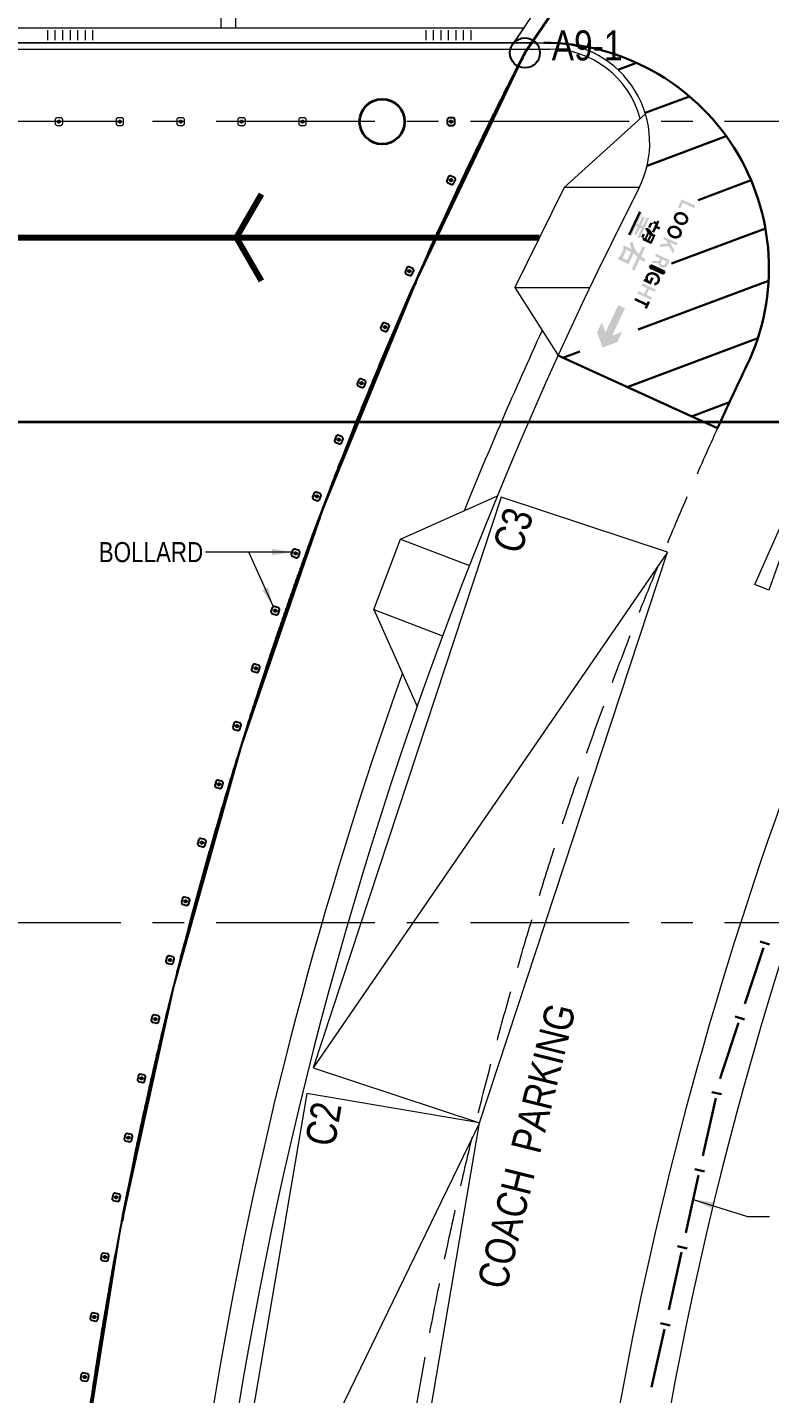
# Model space of a CAD drawing. Header units: millimetres. Extents: x 833576263 to 1668046980, y 817519639 to 1636103653.
# Drawn here: x 834107050 to 834121883, y 818050524 to 818077810 of the extents above; entities that cross this region are included whole.
import ezdxf

# ---------------------------------------------------------------- set-up
doc = ezdxf.new("R2010")
doc.units = ezdxf.units.MM
doc.header["$LTSCALE"] = 100
doc.header["$MEASUREMENT"] = 0
for name, pattern in [('R_LINE_SEC$0$CENTER', [50.8, 31.75, -6.35, 6.35, -6.35]), ('R_P_Grid$0$CENTER', [50.8, 31.75, -6.35, 6.35, -6.35]), ('R_P_LG$0$HIDDEN', [9.525, 6.35, -3.175]), ('R_ROAD MARK$0$DASHED', [0.75, 0.5, -0.25])]:
    doc.linetypes.add(name, pattern=pattern)
doc.layers.get('Defpoints').update_dxf_attribs({"color": 170})
for name, color, linetype in [('R_LINE_SEC$0$M-REFE', 3, 'Continuous'), ('R_P_LG$0$RDA0625', 7, 'R_P_LG$0$HIDDEN'), ('R_P_LG$0$S-LIT', 7, 'Continuous'), ('X-REF', 7, 'Continuous')]:
    doc.layers.add(name, color=color, linetype=linetype)
doc.layers.add('R_P_Grid$0$Defpoints-1', color=5, linetype='Continuous', plot=False)
for name, color, linetype, lineweight in [('R_P_Grid$0$RDA0251-LG', 6, 'R_P_Grid$0$CENTER', 18), ('R_P_Grid$0$RDA9101_21A', 2, 'R_P_Grid$0$CENTER', 35), ('R_P_Grid$0$RDA9101_C', 2, 'R_P_Grid$0$CENTER', 35), ('R_P_Grid$0$RDA9101_P46A', 2, 'R_P_Grid$0$CENTER', 35), ('R_P_Grid$0$RDA9102', 1, 'Continuous', 25), ('R_P_LG$0$4-LINE', 7, 'Continuous', 9), ('R_P_LG$0$R_road mark_dwg', 7, 'Continuous', 13), ('R_P_LG$0$RDA04011', 4, 'Continuous', 25), ('R_P_LG$0$RDA04031', 3, 'Continuous', 25), ('R_P_LG$0$RDA0624', 7, 'Continuous', 13), ('R_P_LG$0$RDA2301', 7, 'Continuous', 18), ('R_P_LG$0$RDA2804S', 2, 'Continuous', 35), ('R_P_LG$0$RDA4701', 7, 'Continuous', 18), ('R_P_LG$0$RDA7201', 4, 'Continuous', 25), ('R_P_LG$0$RDA8301', 7, 'Continuous', 18), ('R_ROAD MARK$0$OAP832', 7, 'Continuous', 30), ('R_ROAD MARK$0$RDA8301', 1, 'Continuous', 18)]:
    doc.layers.add(name, color=color, linetype=linetype, lineweight=lineweight)
doc.styles.add('R_P_Grid$0$ARIAL', font='arial.ttf', dxfattribs={"width": 0.8})
doc.styles.add('R_P_LG$0$Arial', font='arial.ttf', dxfattribs={"width": 0.8})
doc.styles.add('R_P_LG$0$romans', font='arial.ttf', dxfattribs={"width": 0.8})
doc.dimstyles.new('R_P_LG$0$M_200LA', dxfattribs={"dimscale": 200, "dimtxt": 2.5, "dimasz": 2, "dimexe": 0.8, "dimexo": 0, "dimgap": 0.75, "dimtad": 1, "dimdec": 0, "dimrnd": 1, "dimzin": 12, "dimdsep": 46, "dimtxsty": 'R_P_LG$0$romans', "dimcen": 2, "dimdle": 1, "dimclrd": 7, "dimclre": 7, "dimclrt": 4, "dimaunit": 1, "dimadec": 3, "dimazin": 0, "dimtfac": 1, "dimtdec": 0, "dimtix": 1, "dimtmove": 2, "dimatfit": 3, "dimfxl": 1, "dimtolj": 1, "dimlwd": 18, "dimlwe": 18, "dimarcsym": 0})

# ---------------------------------------------------------------- blocks, each defined once
blk = doc.blocks.new('R_P_Grid')
at = {"layer": 'R_P_Grid$0$Defpoints-1'}
blk.add_lwpolyline([(834116993, 818077298.7), (834126573.4, 818091401.7), (834130474, 818097143.7), (834143758.4, 818116699.7), (833974486.8, 818116699.7, 0.0534924), (833969964, 818084413.7), (833969890, 818040226.7), (833984641, 818026700), (834067586.5, 818026987.1), (834108001, 818027127, -0.1498646)], format="xyb", close=True, dxfattribs=at)
at = {"layer": 'R_P_Grid$0$RDA0251-LG'}
for p, q in [((834144477.3, 818075926.7), (834072885.2, 818075926.7)), ((834144477.3, 818059926.7), (834072885.2, 818059926.7))]:
    blk.add_line(p, q, dxfattribs=at)
at = {"layer": 'R_P_Grid$0$RDA9101_21A'}
blk.add_lwpolyline([(834116993, 818077298.7), (834130474, 818097143.7), (834143758.4, 818116699.7), (833974486.8, 818116699.7, 0.0534924), (833969964, 818084413.7), (833969890, 818040226.7), (833984641, 818026700), (834067586.5, 818026987.1), (834108001, 818027127, -0.1498646)], format="xyb", close=True, dxfattribs=at)
at = {"layer": 'R_P_Grid$0$RDA9101_C'}
blk.add_lwpolyline([(834140385.3, 818075952.8, 0.0101671), (834148574.8, 818086679.7), (834152054.3, 818091401.7), (834126573.4, 818091401.7), (834116993, 818077298.7, 0.1498646), (834108001, 818027127, 0.0015503), (834108067.3, 818026592), (834116041.6, 818026592, 0.1409814), (834127866.4, 818029993.7, -0.0414667), (834127519.8, 818039801.5, -0.1476229)], format="xyb", close=True, dxfattribs=at)
at = {"layer": 'R_P_Grid$0$RDA9101_P46A'}
blk.add_lwpolyline([(834116993, 818077298.7), (834130474, 818097143.7), (834143758.4, 818116699.7), (833974486.8, 818116699.7, 0.0534924), (833969964, 818084413.7), (833969890, 818040226.7), (833969957.4, 818008440.1, 0.0555536), (834021539.8, 818015825.8, -0.0332765), (834067877.4, 818024578), (834068728.4, 818017529.2, 0.0161813), (834046498.6, 818014112.4, 0.1579728), (834065282.7, 817978992.6, 0.1381183), (834075161, 817973700.8, 0.0719948), (834091040.6, 817972530.6, 0.0723741), (834117284.3, 817982913.2, -0.0170396), (834113742.4, 817988285.2), (834114198.4, 817992921.6, 0.1458816), (834113708.6, 817995445.6, -0.0365185), (834108440.4, 818007620.1, -0.1997282), (834109168.7, 818019975.9, -0.0208452), (834108001, 818027127, -0.1498646)], format="xyb", close=True, dxfattribs=at)
at = {"layer": 'R_P_Grid$0$RDA9102'}
blk.add_circle((834116993, 818077298.7), 300, dxfattribs=at)
at = {"layer": 'R_P_Grid$0$RDA9102', "style": 'R_P_Grid$0$ARIAL', "width": 0.8}
blk.add_text('A9-1', height=600, rotation=0, dxfattribs=at).set_placement((834117527.3, 818077148.2))
blk = doc.blocks.new('R_site')
at = {"layer": 'Defpoints'}
blk.add_lwpolyline([(834176136, 818164363), (834130474, 818097144), (834116993, 818077299), (834114839, 818072797), (834112948, 818068179), (834111324, 818063460), (834109974, 818058655), (834108902, 818053781), (834108111, 818048853), (834107605, 818043888), (834107384, 818038902), (834107449, 818033912), (834107801, 818028934)], dxfattribs=at)
at = {"layer": 'Defpoints', "flags": 128}
blk.add_lwpolyline([(834176136, 818164363), (834130474, 818097144), (834116993, 818077299), (834114839, 818072797), (834112948, 818068179), (834111324, 818063460), (834109974, 818058655), (834108902, 818053781), (834108111, 818048853), (834107605, 818043888), (834107384, 818038902), (834107449, 818033912), (834107801, 818028934), (834108000, 818027127), (833984641, 818026700), (833969890, 818040227), (833969928, 818062443), (833969964, 818084414), (833970930, 818097534), (833973343, 818111639), (833977020, 818125729), (833981574, 818138095)], dxfattribs=at)
blk = doc.blocks.new('R_P_LG$0$PS-12000x3500')
at = {"layer": 'R_P_LG$0$RDA8301'}
blk.add_line((3500, 12000), (0, 0), dxfattribs=at)
blk.add_lwpolyline([(0, 0), (3500, 0), (3500, 12000), (0, 12000)], close=True, dxfattribs=at)
blk = doc.blocks.new('R_P_LG$0$robust bollard')
at = {"ltscale": 0.25}
blk.add_lwpolyline([(-75, 45), (-75, -45, 0.414214), (-60, -60, 0.414214), (-45, -75), (45, -75, 0.414214), (60, -60, 0.414214), (75, -45), (75, 45, 0.414214), (60, 60, 0.414214), (45, 75), (-45, 75, 0.414214), (-60, 60, 0.414214)], format="xyb", close=True, dxfattribs=at)
at = {"layer": 'Defpoints', "linetype": 'R_P_LG$0$HIDDEN', "ltscale": 0.25}
blk.add_circle((0, 0), 25, dxfattribs=at)
blk = doc.blocks.new('R_P_LG$0$A$C230B3BA6')
at = {"layer": 'R_P_LG$0$S-LIT'}
blk.add_blockref('R_P_LG$0$robust bollard', (834115517, 818075927), dxfattribs=at)
for p, rotation in [((834115517, 818074757), 334.6859519172635), ((834114684, 818072939), 246.8387816758446), ((834114197, 818071823), 246.8387816758446), ((834113727, 818070703), 247.637545199686), ((834113273, 818069576), 248.4363087235274), ((834112834, 818068443), 249.2350722473688), ((834112411, 818067304), 250.0338357712102), ((834112005, 818066160), 250.8325992950516), ((834111614, 818065009), 251.631362818893), ((834111239, 818063854), 252.4301263427344), ((834110880, 818062693), 253.2288898665758), ((834110538, 818061528), 254.0276533904172), ((834110212, 818060357), 254.8264169142586), ((834109902, 818059183), 255.6251804381), ((834109609, 818058004), 256.4239439619414), ((834109332, 818056821), 257.2227074857828), ((834109071, 818055635), 258.0214710096242), ((834108828, 818054445), 258.8202345334656), ((834108600, 818053251), 259.618998057307), ((834108390, 818052055), 260.4177615811484), ((834108196, 818050856), 261.2165251049897)]:
    blk.add_blockref('R_P_LG$0$robust bollard', p, dxfattribs=dict(at, rotation=rotation))
blk = doc.blocks.new('*U601')
at = {"layer": 'R_P_LG$0$4-LINE'}
blk.add_blockref('R_P_LG$0$robust bollard', (0, 0), dxfattribs=at)
blk = doc.blocks.new('*U602')
at = {"layer": 'R_P_LG$0$S-LIT', "color": 0, "linetype": 'ByBlock', "lineweight": -2, "transparency": 16777216}
for p in [(0, 0), (0, -1162.5), (0, -2325), (0, -3487.5), (0, -4650)]:
    blk.add_blockref('*U601', p, dxfattribs=at)
blk = doc.blocks.new('*U603')
at = {"layer": 'R_P_LG$0$4-LINE'}
blk.add_blockref('R_P_LG$0$robust bollard', (0, 0), dxfattribs=at)
blk = doc.blocks.new('*U604')
at = {"layer": 'R_P_LG$0$S-LIT', "color": 0, "linetype": 'ByBlock', "lineweight": -2, "transparency": 16777216}
for p in [(0, 0), (1217, 0), (2433, 0), (3650, 0), (4867, 0)]:
    blk.add_blockref('*U603', p, dxfattribs=at)
blk = doc.blocks.new('R_P_LG$0$A$C359F3E20')
at = {"layer": 'R_P_LG$0$S-LIT'}
for name, p in [('*U604', (834107682, 818075927)), ('*U602', (834104950, 818074927))]:
    blk.add_blockref(name, p, dxfattribs=at)
blk = doc.blocks.new('R_LINE_SEC')
at = {"layer": 'R_LINE_SEC$0$M-REFE', "linetype": 'R_LINE_SEC$0$CENTER', "const_width": 50}
blk.add_lwpolyline([(834132280, 818069927), (833981164, 818069927)], dxfattribs=at)
blk = doc.blocks.new('R_ROAD MARK')
at = {"layer": 'R_ROAD MARK$0$OAP832', "linetype": 'Continuous', "ltscale": 5}
for points in [[(834120096, 818074193), (834120150, 818074306), (834120376, 818074200), (834120397, 818074245), (834120126, 818074373), (834120051, 818074215)], [(834119286, 818073599), (834119474, 818073997), (834119429, 818074019), (834119346, 818073842), (834119314, 818073857), (834119388, 818074015), (834119343, 818074037), (834119269, 818073878), (834119237, 818073893), (834119333, 818074097), (834119287, 818074118), (834119075, 818073666), (834119120, 818073644), (834119216, 818073848), (834119247, 818073833), (834119173, 818073675), (834119218, 818073653), (834119293, 818073812), (834119324, 818073797), (834119241, 818073620)], [(834119575, 818073707), (834119617, 818073797), (834119676, 818073769), (834119697, 818073815), (834119639, 818073842), (834119681, 818073933), (834119636, 818073954), (834119621, 818073922), (834119580, 818073942), (834119571, 818073927), (834119559, 818073916), (834119543, 818073908), (834119527, 818073905), (834119510, 818073905), (834119494, 818073910), (834119451, 818073820), (834119496, 818073799), (834119539, 818073889), (834119547, 818073888), (834119554, 818073890), (834119559, 818073896), (834119600, 818073877), (834119529, 818073728), (834119544, 818073721)], [(834119950, 818073295), (834119977, 818073352), (834119889, 818073517), (834120025, 818073454), (834120046, 818073499), (834119775, 818073626), (834119753, 818073581), (834119814, 818073553), (834119846, 818073492), (834119705, 818073479), (834119679, 818073423), (834119873, 818073440)], [(834119759, 818072888), (834119487, 818073016), (834119509, 818073061), (834119780, 818072933)], [(834119514, 818072368), (834119535, 818072413), (834119422, 818072466), (834119475, 818072579), (834119588, 818072526), (834119610, 818072571), (834119338, 818072699), (834119317, 818072654), (834119430, 818072600), (834119377, 818072487), (834119264, 818072541), (834119243, 818072495)], [(834119574, 818072654), (834119610, 818072662), (834119636, 818072674), (834119661, 818072694), (834119679, 818072719), (834119690, 818072747), (834119693, 818072778), (834119688, 818072809), (834119676, 818072840), (834119656, 818072867), (834119630, 818072890), (834119600, 818072907), (834119567, 818072918), (834119533, 818072922), (834119499, 818072919), (834119468, 818072908), (834119441, 818072891), (834119420, 818072868), (834119406, 818072841), (834119399, 818072811), (834119400, 818072780), (834119381, 818072789), (834119360, 818072744), (834119507, 818072675), (834119565, 818072799), (834119520, 818072821), (834119483, 818072742), (834119467, 818072749), (834119456, 818072767), (834119450, 818072785), (834119449, 818072804), (834119452, 818072823), (834119460, 818072839), (834119473, 818072853), (834119489, 818072863), (834119509, 818072870), (834119530, 818072872), (834119552, 818072870), (834119573, 818072864), (834119594, 818072854), (834119611, 818072841), (834119626, 818072825), (834119636, 818072807), (834119642, 818072788), (834119643, 818072769), (834119639, 818072751), (834119630, 818072735), (834119617, 818072722), (834119600, 818072712), (834119581, 818072705), (834119580, 818072699)], [(834119429, 818072187), (834119493, 818072322), (834119447, 818072344), (834119426, 818072298), (834119200, 818072405), (834119179, 818072360), (834119405, 818072253), (834119384, 818072208)], [(834118542, 818071416), (834118841, 818071524), (834118937, 818071727), (834118737, 818071656), (834118992, 818072199), (834118857, 818072262), (834118601, 818071719), (834118529, 818071919), (834118434, 818071715)]]:
    blk.add_hatch(color=10, dxfattribs=at).paths.add_polyline_path(points, flags=0)
h = blk.add_hatch(color=10, dxfattribs=at)
h.paths.add_polyline_path([(834120123, 818073863), (834120155, 818073864), (834120185, 818073872), (834120212, 818073886), (834120233, 818073905), (834120248, 818073929), (834120257, 818073955), (834120258, 818073984), (834120252, 818074013), (834120239, 818074041), (834120219, 818074067), (834120195, 818074089), (834120166, 818074106), (834120134, 818074117), (834120102, 818074122), (834120069, 818074121), (834120040, 818074113), (834120013, 818074099), (834119992, 818074080), (834119977, 818074056), (834119968, 818074030), (834119967, 818074001), (834119973, 818073972), (834119986, 818073944), (834120006, 818073918), (834120030, 818073896), (834120059, 818073879), (834120091, 818073868)], flags=0)
h.paths.add_polyline_path([(834120130, 818073912), (834120110, 818073915), (834120090, 818073920), (834120071, 818073929), (834120054, 818073941), (834120040, 818073955), (834120028, 818073970), (834120020, 818073987), (834120017, 818074004), (834120017, 818074020), (834120022, 818074035), (834120031, 818074048), (834120043, 818074059), (834120058, 818074067), (834120076, 818074071), (834120095, 818074072), (834120115, 818074070), (834120135, 818074064), (834120154, 818074055), (834120171, 818074044), (834120185, 818074030), (834120197, 818074014), (834120204, 818073998), (834120208, 818073981), (834120208, 818073965), (834120203, 818073950), (834120194, 818073937), (834120182, 818073926), (834120167, 818073918), (834120149, 818073914)], flags=0)
h = blk.add_hatch(color=10, dxfattribs=at)
h.paths.add_polyline_path([(834119518, 818073479), (834119603, 818073660), (834119544, 818073688), (834119527, 818073725), (834119504, 818073758), (834119474, 818073785), (834119439, 818073806), (834119392, 818073790), (834119418, 818073752), (834119437, 818073708), (834119385, 818073597), (834119362, 818073608), (834119390, 818073666), (834119345, 818073688), (834119317, 818073629), (834119328, 818073622), (834119337, 818073612), (834119343, 818073601), (834119346, 818073588), (834119345, 818073575), (834119341, 818073562), (834119435, 818073518)], flags=0)
h.paths.add_polyline_path([(834119503, 818073542), (834119480, 818073552), (834119523, 818073643), (834119545, 818073632)], flags=0)
h.paths.add_polyline_path([(834119444, 818073569), (834119421, 818073580), (834119467, 818073678), (834119488, 818073663)], flags=0)
h = blk.add_hatch(color=10, dxfattribs=at)
h.paths.add_polyline_path([(834119996, 818073591), (834120028, 818073593), (834120058, 818073601), (834120084, 818073614), (834120105, 818073634), (834120121, 818073657), (834120129, 818073684), (834120130, 818073713), (834120124, 818073742), (834120111, 818073770), (834120092, 818073795), (834120067, 818073817), (834120038, 818073834), (834120006, 818073845), (834119974, 818073851), (834119942, 818073849), (834119912, 818073841), (834119886, 818073828), (834119864, 818073808), (834119849, 818073785), (834119841, 818073758), (834119839, 818073729), (834119845, 818073700), (834119859, 818073672), (834119878, 818073647), (834119903, 818073625), (834119932, 818073608), (834119963, 818073596)], flags=0)
h.paths.add_polyline_path([(834120002, 818073641), (834119982, 818073643), (834119962, 818073649), (834119944, 818073658), (834119926, 818073670), (834119912, 818073683), (834119901, 818073699), (834119893, 818073716), (834119889, 818073732), (834119890, 818073748), (834119894, 818073764), (834119903, 818073777), (834119915, 818073787), (834119930, 818073795), (834119948, 818073800), (834119967, 818073801), (834119987, 818073799), (834120007, 818073793), (834120026, 818073784), (834120043, 818073772), (834120058, 818073758), (834120069, 818073743), (834120077, 818073726), (834120080, 818073710), (834120080, 818073693), (834120075, 818073678), (834120067, 818073665), (834120054, 818073654), (834120039, 818073647), (834120017, 818073642)], flags=0)
h = blk.add_hatch(color=10, dxfattribs=at)
h.paths.add_polyline_path([(834119181, 818072952), (834119288, 818073180), (834119330, 818073152), (834119374, 818073127), (834119399, 818073181), (834119356, 818073206), (834119315, 818073236), (834119394, 818073405), (834119340, 818073430), (834119268, 818073279), (834119225, 818073332), (834119189, 818073391), (834119162, 818073455), (834119145, 818073522), (834119086, 818073511), (834119102, 818073445), (834119127, 818073381), (834118975, 818073453), (834118949, 818073399), (834118967, 818073390), (834118891, 818073227), (834118872, 818073236), (834118847, 818073181), (834119064, 818073079), (834119170, 818073305), (834119204, 818073261), (834119241, 818073221), (834119127, 818072978)], flags=0)
h.paths.add_polyline_path([(834119035, 818073159), (834118945, 818073202), (834119021, 818073365), (834119112, 818073322)], flags=0)
h = blk.add_hatch(color=10, dxfattribs=at)
h.paths.add_polyline_path([(834119750, 818073010), (834119772, 818073011), (834119794, 818073017), (834119813, 818073029), (834119829, 818073044), (834119841, 818073063), (834119886, 818073159), (834119615, 818073287), (834119594, 818073242), (834119695, 818073194), (834119672, 818073143), (834119551, 818073151), (834119530, 818073106), (834119663, 818073097), (834119667, 818073075), (834119676, 818073055), (834119690, 818073037), (834119708, 818073023), (834119728, 818073014)], flags=0)
h.paths.add_polyline_path([(834119760, 818073060), (834119749, 818073060), (834119738, 818073064), (834119728, 818073070), (834119720, 818073078), (834119715, 818073088), (834119713, 818073100), (834119713, 818073111), (834119717, 818073122), (834119741, 818073173), (834119820, 818073135), (834119796, 818073085), (834119790, 818073075), (834119781, 818073067), (834119771, 818073062)], flags=0)
at = {"layer": 'R_ROAD MARK$0$OAP832', "color": 10, "linetype": 'Continuous', "ltscale": 5}
for p, q in [((834119222, 818077102), (834118852, 818076963)), ((834120282, 818076430), (834119395, 818076099)), ((834121015, 818075637), (834119434, 818075045)), ((834121512, 818074755), (834120451, 818074358)), ((834121797, 818073794), (834119920, 818073092)), ((834119487, 818073016), (834119509, 818073061)), ((834119759, 818072888), (834119487, 818073016)), ((834119509, 818073061), (834119780, 818072933)), ((834121861, 818072750), (834119253, 818071775)), ((834119780, 818072933), (834119759, 818072888)), ((834121644, 818071602), (834119034, 818070625)), ((834118088, 818071339), (834117747, 818071211)), ((834120841, 818069802), (834117656, 818071253)), ((834121080, 818070323), (834120321, 818070039)), ((834121760, 818059427), (834121386, 818058306)), ((834121695, 818059554), (834121882, 818059492)), ((834121196, 818058059), (834121383, 818057997)), ((834120806, 818056425), (834120549, 818055271)), ((834120729, 818056545), (834120921, 818056502)), ((834120386, 818055006), (834120579, 818054963)), ((834120464, 818054887), (834120207, 818053733)), ((834120121, 818053348), (834119865, 818052195)), ((834120044, 818053468), (834120236, 818053425)), ((834119701, 818051929), (834119894, 818051887)), ((834119779, 818051810), (834119522, 818050656))]:
    blk.add_line(p, q, dxfattribs=at)
at = {"layer": 'R_ROAD MARK$0$OAP832', "color": 10, "linetype": 'Continuous', "ltscale": 5, "flags": 128}
blk.add_lwpolyline([(834119075, 818073666), (834119287, 818074118)], close=True, dxfattribs=at)
blk.add_lwpolyline([(834121261, 818057932), (834120904, 818056863), (834120892, 818056810)], dxfattribs=at)
at = {"layer": 'R_ROAD MARK$0$OAP832', "color": 10, "linetype": 'Continuous', "ltscale": 5}
for centre, radius, start, end in [((834117368, 818073002), 4500, 334.5074, 90), ((834193465, 818036717), 79806, 154.50736, 155.50784)]:
    blk.add_arc(centre, radius, start, end, dxfattribs=at)
at = {"layer": 'R_ROAD MARK$0$RDA8301'}
blk.add_lwpolyline([(834122707, 818068921), (834121868, 818066571), (834121589, 818066682), (834122602, 818068963)], dxfattribs=at)
at = {"layer": 'R_ROAD MARK$0$RDA8301', "linetype": 'R_ROAD MARK$0$DASHED', "ltscale": 20}
blk.add_arc((834193465, 818036717), 79806, 155.50783, 183.66511, dxfattribs=at)
blk = doc.blocks.new('R_P_LG')
at = {"layer": 'R_P_LG$0$RDA0624', "lineweight": 18}
h = blk.add_hatch(dxfattribs=at)
h.set_pattern_fill('DOTS', color=4, scale=90, angle=45, style=0)
h.set_pattern_definition([(45, (0, 0), (-50.513940681, 151.541822043), [0, -142.875])])
edge = h.paths.add_edge_path()
edge.add_arc((834065390, 818020126.7), 13000, 75, 90)
edge.add_line((834065390, 818033126.7), (833989233.5977, 818033126.7))
edge.add_arc((833989233.5977, 818040126.7), 7000, 227.47847394, 269.99999999, ccw=False)
edge.add_line((833984502.5276, 818034967.5358), (833978583.9299, 818040395.0234))
edge.add_arc((833983315, 818045554.1877), 7000, 180, 227.47847394, ccw=False)
edge.add_line((833976315, 818045554.1877), (833976315, 818098726.7))
edge.add_arc((833983314.9761, 818098726.7099), 6999.9761, 115.841715, 180.00008101, ccw=False)
edge.add_line((833980263.7812, 818105026.7), (834002230.1033, 818105026.7))
edge.add_line((834002230.1033, 818105026.7), (834002230.4132, 818116699.7))
edge.add_line((834002230.4132, 818116699.7), (833958315, 818116699.7))
edge.add_line((833958315, 818116699.7), (833958315, 818110699.7))
edge.add_line((833958315, 818110699.7), (833963315, 818110699.7))
edge.add_arc((833963315, 818103699.7), 7000, 0, 90, ccw=False)
edge.add_line((833970315, 818103699.7), (833970315, 818045554.1877))
edge.add_arc((833983315, 818045554.1877), 13000, 180, 227.47847393)
edge.add_line((833974528.727, 818035972.8826), (833980447.3247, 818030545.395))
edge.add_arc((833989233.5977, 818040126.7), 13000, 227.47847393, 270)
edge.add_line((833989233.5977, 818027126.7), (834065245.1822, 818027126.7))
edge.add_arc((834065245.1822, 818019026.7), 8100, 75, 90, ccw=False)
edge.add_line((834067341.6165, 818026850.6992), (834090782.7579, 818020569.6643))
edge.add_arc((834094147.4055, 818033126.7), 13000, 255, 270)
edge.add_line((834094147.4055, 818020126.7), (834118759.2741, 818020126.7))
edge.add_arc((834118759.2741, 818033126.7), 13000, 270, 282.26165437)
edge.add_line((834121520.1679, 818020423.257), (834124956.9903, 818021170.1963))
edge.add_arc((834126677.2395, 818013254.9741), 8100, 20.44433993, 102.26165437, ccw=False)
edge.add_arc((834190761.1764, 818035930.696), 59878.7776, 183.670517332, 199.356395537, ccw=False)
edge.add_line((834131005.2286, 818032097.3284), (834127870.7181, 818029996.4247))
edge.add_line((834127870.7181, 818029996.4247), (834126362.9837, 818029715.8154))
edge.add_arc((834117071.8823, 818047426.7), 20000, 270, 297.68143099, ccw=False)
edge.add_line((834117071.8823, 818027426.7), (834089164.0869, 818027426.7))
edge.add_arc((834089164.0869, 818033426.7), 6000, 255.00000001, 270, ccw=False)
edge.add_line((834087611.1726, 818027631.1451), (834068754.6476, 818032683.7357))
at = {"layer": 'R_P_LG$0$RDA4701'}
h = blk.add_hatch(dxfattribs=at)
h.set_pattern_fill('_USER', color=256, scale=150, angle=77.52488052, pattern_type=0)
h.set_pattern_definition([(90, (834080160.07, 818081950.66), (-150, 2e-08), [])])
h.paths.add_polyline_path([(834108412.6509, 818077551.6959), (834108412.6509, 818077751.6959), (834107387.6509, 818077751.6959), (834107387.6509, 818077551.6959)])
h = blk.add_hatch(dxfattribs=at)
h.set_pattern_fill('_USER', color=256, scale=150, angle=77.52488052, pattern_type=0)
h.set_pattern_definition([(90, (834082768.23, 818081950.67), (-150, 2e-08), [])])
h.paths.add_polyline_path([(834115015.6468, 818077551.6997), (834115015.6468, 818077751.6997), (834116040.6468, 818077751.6997), (834116040.6468, 818077551.6997)])
at = {"layer": 'R_P_LG$0$R_road mark_dwg'}
for p, q in [((834117778.0335, 818074612.2502), (834119400.7594, 818076080.8338)), ((834116789.868, 818072612.2502), (834117655.736, 818071252.884)), ((834114506.166, 818067585.2364), (834116441.7566, 818068453.2739)), ((834113972.3895, 818066183.4224), (834114506.166, 818067585.2364)), ((834114506.166, 818067585.2364), (834115882.7339, 818067061.073)), ((834113972.3895, 818066183.4224), (834115348.9573, 818065659.259)), ((834113972.3895, 818066183.4224), (834114840.4269, 818064247.8318))]:
    blk.add_line(p, q, dxfattribs=at)
at = {"layer": 'R_P_LG$0$R_road mark_dwg', "flags": 128}
blk.add_lwpolyline([(834119278.0335, 818074612.2502), (834117778.0335, 818074612.2502), (834116789.868, 818072612.2502), (834118289.868, 818072612.2502)], dxfattribs=at)
at = {"layer": 'R_P_LG$0$R_road mark_dwg'}
for centre, radius, start, end in [((834117486.4438, 818075501.7), 2000, 332.95718056, 90), ((834117486.4438, 818075501.7), 1875, 15.01137824, 90), ((834193465.2728, 818036717.0052), 83305.5389, 152.957180565, 180), ((834193465.2728, 818036717.0052), 74805.5389, 150.037700271, 179.931117526), ((834193465.2728, 818036717.0052), 83805.5389, 155.286017526, 157.966332011), ((834193465.2728, 818036717.0052), 83805.5389, 160.34244529, 180), ((834193465.2728, 818036717.0052), 75805.5389, 159.238828916, 179.981777056)]:
    blk.add_arc(centre, radius, start, end, dxfattribs=at)
at = {"layer": 'R_P_LG$0$RDA0625', "const_width": 120}
for points in [[(834117283.9508, 818073612.2502), (834106090, 818073612.2502), (834106090, 818069001.7), (834067565, 818069001.7), (834067565, 818063780.3462), (834064390, 818063780.3462), (834052840, 818071694.8891), (834052840, 818078351.7), (834033540, 818078351.7)], [(834111728.0597, 818074478.9169), (834111227.6895, 818073612.2502), (834111728.0597, 818072745.5836)]]:
    blk.add_lwpolyline(points, dxfattribs=at)
at = {"layer": 'R_P_LG$0$RDA2301'}
for p, q in [((834105359.7103, 818077501.6954), (834117486.4438, 818077501.7)), ((834105359.7103, 818077376.6954), (834117486.4438, 818077376.7))]:
    blk.add_line(p, q, dxfattribs=at)
at = {"layer": 'R_P_LG$0$RDA2804S'}
blk.add_circle((834114140, 818075926.7), 450, dxfattribs=at)
at = {"layer": 'R_P_LG$0$RDA4701'}
for points in [[(834111214.9991, 818077801.6975), (834111214.9991, 818084335.0502), (834110914.9991, 818084668.8413), (834110914.9991, 818077801.6975)], [(834116768.2271, 818077501.6997), (834120844.1154, 818083501.7), (834121206.789, 818083501.7), (834117130.9008, 818077501.6999)]]:
    blk.add_lwpolyline(points, close=True, dxfattribs=at)
blk.add_lwpolyline([(834068115, 818071476.7), (834103560, 818071476.7), (834103559.7103, 818076001.3002, -0.4142778691), (834105359.7103, 818077801.6953), (834116972.0215, 818077801.6998), (834116768.2271, 818077501.6997, 0.0000000001), (834105359.7103, 818077501.6953, 0.4142778691), (834103859.7103, 818076001.366), (834103860, 818071176.7), (834068115, 818071176.7)], format="xyb", close=True, dxfattribs=at)
at = {"layer": 'R_P_LG$0$RDA7201'}
for name in ['R_P_LG$0$A$C230B3BA6', 'R_P_LG$0$A$C359F3E20']:
    blk.add_blockref(name, (0, 0), dxfattribs=at)
at = {"layer": 'R_P_LG$0$RDA8301'}
for p, rotation in [((834112760.5782, 818057031.3287), 341.7370881069845), ((834110625.8923, 818044689.2395), 350.3685440797094)]:
    blk.add_blockref('R_P_LG$0$PS-12000x3500', p, dxfattribs=dict(at, rotation=rotation))
at = {"layer": 'R_P_LG$0$RDA04011', "style": 'R_P_LG$0$Arial', "width": 0.8}
for s, rotation, p in [('C3', 71.73098686, (834116905.2084, 818067264.3405)), ('C2', 80.36244308, (834113190.2721, 818055438.3304))]:
    blk.add_text(s, height=600, rotation=rotation, dxfattribs=at).set_placement(p)
at = {"layer": 'R_P_LG$0$RDA04011', "insert": (834108477.4944, 818067529.8438), "char_height": 400, "width": 2514.092, "attachment_point": 1, "line_spacing_factor": 0.9, "style": 'R_P_LG$0$Arial'}
blk.add_mtext('BOLLARD', dxfattribs=at)
at = {"layer": 'R_P_LG$0$RDA04031', "style": 'R_P_LG$0$Arial', "width": 0.8}
blk.add_text('COACH  PARKING', height=600, rotation=76.05281636, dxfattribs=at).set_placement((834116615.8069, 818052579.6305))
at = {"layer": 'R_P_LG$0$RDA04011'}
for points, override in [([(834112340.9931, 818067329.8438), (834110613.7902, 818067329.8438)], {"dimtad": 0}), ([(834111967.6715, 818066235.9697), (834111477.3916, 818067329.8438), (834110613.7902, 818067329.8438)], {"dimtad": 0}), ([(834120356.0429, 818054402.4427), (834121438, 818054065), (834121882, 818054065)], {"dimgap": 0.75, "dimtad": 0})]:
    blk.add_leader(points, dimstyle='R_P_LG$0$M_200LA', override=override, dxfattribs=at)

msp = doc.modelspace()

# ---------------------------------------------------------------- block references
at = {"layer": 'X-REF'}
msp.add_blockref('R_P_Grid', (0, 0), dxfattribs=at)

# ---------------------------------------------------------------- next in the draw order: block references
msp.add_blockref('R_site', (0, 0), dxfattribs=at)

# ---------------------------------------------------------------- next in the draw order: block references
for name in ['R_P_LG', 'R_ROAD MARK', 'R_LINE_SEC']:
    msp.add_blockref(name, (0, 0), dxfattribs=at)

doc.saveas('drawing.dxf')
